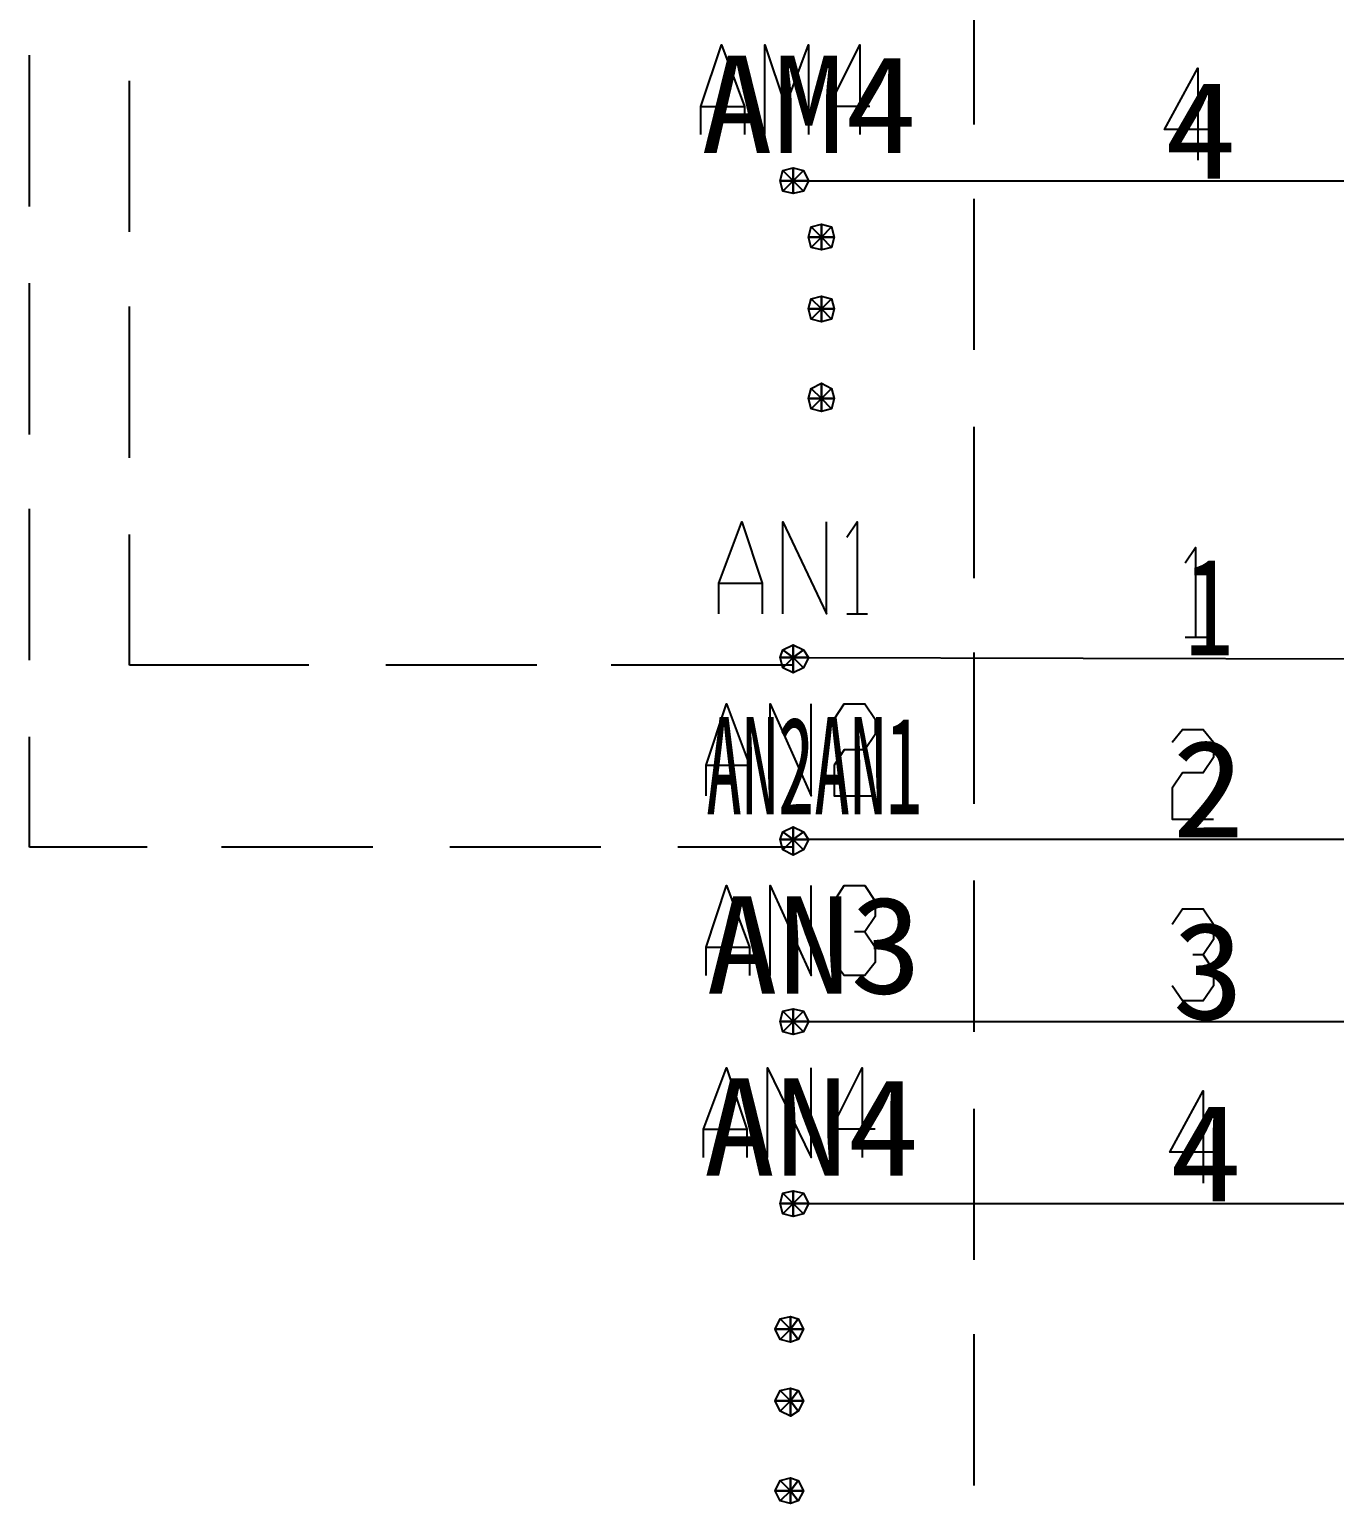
# Model space of a CAD drawing. Header units: metres. Extents: x 17 to 1757, y 17 to 1207.
# Drawn here: x 1092.8 to 1166.2, y 562.8 to 645.6 of the extents above; entities that cross this region are included whole.
import ezdxf

# ---------------------------------------------------------------- set-up
doc = ezdxf.new("R2010")
doc.units = ezdxf.units.M
for name, color, linetype in [('LINES', 7, 'Continuous'), ('POLYLINES', 4, 'Continuous'), ('TEXTS', 3, 'Continuous')]:
    doc.layers.add(name, color=color, linetype=linetype)

msp = doc.modelspace()

# ---------------------------------------------------------------- linework, layer by layer
at = {"layer": 'LINES'}
for p, q in [((1145.9, 648.72), (1145.9, 640.22)), ((1092.84, 635.62), (1092.84, 644.11)), ((1098.46, 634.18), (1098.46, 642.67)), ((1130.57, 641.23), (1133.02, 641.23)), ((1135.75, 637.06), (1193.35, 637.06)), ((1145.9, 636.05), (1145.9, 627.55)), ((1092.84, 622.8), (1092.84, 631.3)), ((1098.46, 621.5), (1098.46, 630)), ((1145.9, 623.23), (1145.9, 614.74)), ((1092.84, 610.13), (1092.84, 618.62)), ((1098.46, 609.84), (1098.46, 617.18)), ((1131.58, 614.45), (1134.02, 614.45)), ((1138.78, 612.72), (1139.93, 612.72)), ((1157.78, 611.42), (1159.08, 611.42)), ((1145.9, 610.56), (1145.9, 602.06)), ((1108.54, 609.84), (1098.46, 609.84)), ((1121.35, 609.84), (1112.86, 609.84)), ((1135.75, 609.84), (1125.53, 609.84)), ((1136.04, 610.27), (1193.64, 610.13)), ((1092.84, 599.62), (1092.84, 605.81)), ((1130.86, 604.22), (1133.3, 604.22)), ((1099.46, 599.62), (1092.84, 599.62)), ((1112.14, 599.62), (1103.64, 599.62)), ((1124.95, 599.62), (1116.46, 599.62)), ((1135.75, 599.62), (1129.27, 599.62)), ((1193.64, 600.05), (1136.04, 600.05)), ((1145.9, 597.74), (1145.9, 589.25)), ((1130.86, 594), (1133.3, 594)), ((1136.04, 589.82), (1193.64, 589.82)), ((1145.9, 584.93), (1145.9, 576.43)), ((1130.71, 583.78), (1133.16, 583.78)), ((1136.04, 579.6), (1193.64, 579.6)), ((1145.9, 572.26), (1145.9, 563.76))]:
    msp.add_line(p, q, dxfattribs=at)
at = {"layer": 'POLYLINES'}
for points in [[(1130.57, 639.65), (1130.57, 641.23), (1131.72, 644.69), (1133.02, 641.23), (1133.02, 639.65)], [(1134.17, 639.65), (1134.17, 644.69), (1135.32, 641.23), (1136.62, 644.69), (1136.62, 639.65)], [(1140.07, 641.23), (1137.77, 641.23), (1139.5, 644.69), (1139.5, 639.65)], [(1159.08, 639.94), (1156.63, 639.94), (1158.5, 643.39), (1158.5, 638.21)], [(1135.75, 637.06), (1135.03, 637.06), (1135.18, 637.63), (1135.75, 637.06)], [(1135.75, 637.06), (1135.03, 637.06), (1135.18, 637.63), (1135.75, 637.06)], [(1135.75, 637.06), (1135.03, 637.06), (1135.18, 637.63), (1135.75, 637.06)], [(1135.75, 637.06), (1135.03, 637.06), (1135.18, 637.63), (1135.75, 637.06)], [(1135.75, 637.06), (1135.18, 637.63), (1135.75, 637.78), (1135.75, 637.06)], [(1135.75, 637.06), (1135.18, 637.63), (1135.75, 637.78), (1135.75, 637.06)], [(1135.75, 637.06), (1135.18, 637.63), (1135.75, 637.78), (1135.75, 637.06)], [(1135.75, 637.06), (1135.18, 637.63), (1135.75, 637.78), (1135.75, 637.06)], [(1135.75, 637.06), (1135.75, 637.78), (1136.33, 637.63), (1135.75, 637.06)], [(1135.75, 637.06), (1135.75, 637.78), (1136.33, 637.63), (1135.75, 637.06)], [(1135.75, 637.06), (1135.75, 637.78), (1136.33, 637.63), (1135.75, 637.06)], [(1135.75, 637.06), (1135.75, 637.78), (1136.33, 637.63), (1135.75, 637.06)], [(1135.75, 637.06), (1136.33, 637.63), (1136.62, 637.06), (1135.75, 637.06)], [(1135.75, 637.06), (1136.33, 637.63), (1136.62, 637.06), (1135.75, 637.06)], [(1135.75, 637.06), (1136.33, 637.63), (1136.62, 637.06), (1135.75, 637.06)], [(1135.75, 637.06), (1136.33, 637.63), (1136.62, 637.06), (1135.75, 637.06)], [(1135.75, 637.06), (1135.18, 636.48), (1135.03, 637.06), (1135.75, 637.06)], [(1135.75, 637.06), (1135.18, 636.48), (1135.03, 637.06), (1135.75, 637.06)], [(1135.75, 637.06), (1135.18, 636.48), (1135.03, 637.06), (1135.75, 637.06)], [(1135.75, 637.06), (1135.18, 636.48), (1135.03, 637.06), (1135.75, 637.06)], [(1135.75, 637.06), (1135.75, 636.34), (1135.18, 636.48), (1135.75, 637.06)], [(1135.75, 637.06), (1135.75, 636.34), (1135.18, 636.48), (1135.75, 637.06)], [(1135.75, 637.06), (1135.75, 636.34), (1135.18, 636.48), (1135.75, 637.06)], [(1135.75, 637.06), (1135.75, 636.34), (1135.18, 636.48), (1135.75, 637.06)], [(1135.75, 637.06), (1136.33, 636.48), (1135.75, 636.34), (1135.75, 637.06)], [(1135.75, 637.06), (1136.33, 636.48), (1135.75, 636.34), (1135.75, 637.06)], [(1135.75, 637.06), (1136.62, 637.06), (1136.33, 636.48), (1135.75, 637.06)], [(1135.75, 637.06), (1136.62, 637.06), (1136.33, 636.48), (1135.75, 637.06)], [(1135.75, 637.06), (1136.33, 636.48), (1135.75, 636.34), (1135.75, 637.06)], [(1135.75, 637.06), (1136.33, 636.48), (1135.75, 636.34), (1135.75, 637.06)], [(1135.75, 637.06), (1136.62, 637.06), (1136.33, 636.48), (1135.75, 637.06)], [(1135.75, 637.06), (1136.62, 637.06), (1136.33, 636.48), (1135.75, 637.06)], [(1137.34, 633.89), (1136.62, 633.89), (1136.76, 634.46), (1137.34, 633.89)], [(1137.34, 633.89), (1136.62, 633.89), (1136.76, 634.46), (1137.34, 633.89)], [(1137.34, 633.89), (1136.62, 633.89), (1136.76, 634.46), (1137.34, 633.89)], [(1137.34, 633.89), (1136.62, 633.89), (1136.76, 634.46), (1137.34, 633.89)], [(1137.34, 633.89), (1136.76, 634.46), (1137.34, 634.61), (1137.34, 633.89)], [(1137.34, 633.89), (1136.76, 634.46), (1137.34, 634.61), (1137.34, 633.89)], [(1137.34, 633.89), (1136.76, 634.46), (1137.34, 634.61), (1137.34, 633.89)], [(1137.34, 633.89), (1136.76, 634.46), (1137.34, 634.61), (1137.34, 633.89)], [(1137.34, 633.89), (1137.34, 634.61), (1137.91, 634.46), (1137.34, 633.89)], [(1137.34, 633.89), (1137.34, 634.61), (1137.91, 634.46), (1137.34, 633.89)], [(1137.34, 633.89), (1137.34, 634.61), (1137.91, 634.46), (1137.34, 633.89)], [(1137.34, 633.89), (1137.34, 634.61), (1137.91, 634.46), (1137.34, 633.89)], [(1137.34, 633.89), (1137.91, 634.46), (1138.06, 633.89), (1137.34, 633.89)], [(1137.34, 633.89), (1137.91, 634.46), (1138.06, 633.89), (1137.34, 633.89)], [(1137.34, 633.89), (1137.91, 634.46), (1138.06, 633.89), (1137.34, 633.89)], [(1137.34, 633.89), (1137.91, 634.46), (1138.06, 633.89), (1137.34, 633.89)], [(1137.34, 633.89), (1136.76, 633.31), (1136.62, 633.89), (1137.34, 633.89)], [(1137.34, 633.89), (1136.76, 633.31), (1136.62, 633.89), (1137.34, 633.89)], [(1137.34, 633.89), (1136.76, 633.31), (1136.62, 633.89), (1137.34, 633.89)], [(1137.34, 633.89), (1136.76, 633.31), (1136.62, 633.89), (1137.34, 633.89)], [(1137.34, 633.89), (1137.34, 633.17), (1136.76, 633.31), (1137.34, 633.89)], [(1137.34, 633.89), (1137.34, 633.17), (1136.76, 633.31), (1137.34, 633.89)], [(1137.34, 633.89), (1137.34, 633.17), (1136.76, 633.31), (1137.34, 633.89)], [(1137.34, 633.89), (1137.34, 633.17), (1136.76, 633.31), (1137.34, 633.89)], [(1137.34, 633.89), (1137.91, 633.31), (1137.34, 633.17), (1137.34, 633.89)], [(1137.34, 633.89), (1137.91, 633.31), (1137.34, 633.17), (1137.34, 633.89)], [(1137.34, 633.89), (1138.06, 633.89), (1137.91, 633.31), (1137.34, 633.89)], [(1137.34, 633.89), (1138.06, 633.89), (1137.91, 633.31), (1137.34, 633.89)], [(1137.34, 633.89), (1137.91, 633.31), (1137.34, 633.17), (1137.34, 633.89)], [(1137.34, 633.89), (1137.91, 633.31), (1137.34, 633.17), (1137.34, 633.89)], [(1137.34, 633.89), (1138.06, 633.89), (1137.91, 633.31), (1137.34, 633.89)], [(1137.34, 633.89), (1138.06, 633.89), (1137.91, 633.31), (1137.34, 633.89)], [(1137.34, 629.86), (1136.62, 629.86), (1136.76, 630.43), (1137.34, 629.86)], [(1137.34, 629.86), (1136.62, 629.86), (1136.76, 630.43), (1137.34, 629.86)], [(1137.34, 629.86), (1136.62, 629.86), (1136.76, 630.43), (1137.34, 629.86)], [(1137.34, 629.86), (1136.62, 629.86), (1136.76, 630.43), (1137.34, 629.86)], [(1137.34, 629.86), (1136.76, 630.43), (1137.34, 630.58), (1137.34, 629.86)], [(1137.34, 629.86), (1136.76, 630.43), (1137.34, 630.58), (1137.34, 629.86)], [(1137.34, 629.86), (1136.76, 630.43), (1137.34, 630.58), (1137.34, 629.86)], [(1137.34, 629.86), (1136.76, 630.43), (1137.34, 630.58), (1137.34, 629.86)], [(1137.34, 629.86), (1137.34, 630.58), (1137.91, 630.43), (1137.34, 629.86)], [(1137.34, 629.86), (1137.34, 630.58), (1137.91, 630.43), (1137.34, 629.86)], [(1137.34, 629.86), (1137.34, 630.58), (1137.91, 630.43), (1137.34, 629.86)], [(1137.34, 629.86), (1137.34, 630.58), (1137.91, 630.43), (1137.34, 629.86)], [(1137.34, 629.86), (1137.91, 630.43), (1138.06, 629.86), (1137.34, 629.86)], [(1137.34, 629.86), (1137.91, 630.43), (1138.06, 629.86), (1137.34, 629.86)], [(1137.34, 629.86), (1137.91, 630.43), (1138.06, 629.86), (1137.34, 629.86)], [(1137.34, 629.86), (1137.91, 630.43), (1138.06, 629.86), (1137.34, 629.86)], [(1137.34, 629.86), (1136.76, 629.28), (1136.62, 629.86), (1137.34, 629.86)], [(1137.34, 629.86), (1136.76, 629.28), (1136.62, 629.86), (1137.34, 629.86)], [(1137.34, 629.86), (1136.76, 629.28), (1136.62, 629.86), (1137.34, 629.86)], [(1137.34, 629.86), (1136.76, 629.28), (1136.62, 629.86), (1137.34, 629.86)], [(1137.34, 629.86), (1137.34, 629.14), (1136.76, 629.28), (1137.34, 629.86)], [(1137.34, 629.86), (1137.34, 629.14), (1136.76, 629.28), (1137.34, 629.86)], [(1137.34, 629.86), (1137.34, 629.14), (1136.76, 629.28), (1137.34, 629.86)], [(1137.34, 629.86), (1137.34, 629.14), (1136.76, 629.28), (1137.34, 629.86)], [(1137.34, 629.86), (1137.91, 629.28), (1137.34, 629.14), (1137.34, 629.86)], [(1137.34, 629.86), (1137.91, 629.28), (1137.34, 629.14), (1137.34, 629.86)], [(1137.34, 629.86), (1138.06, 629.86), (1137.91, 629.28), (1137.34, 629.86)], [(1137.34, 629.86), (1138.06, 629.86), (1137.91, 629.28), (1137.34, 629.86)], [(1137.34, 629.86), (1137.91, 629.28), (1137.34, 629.14), (1137.34, 629.86)], [(1137.34, 629.86), (1137.91, 629.28), (1137.34, 629.14), (1137.34, 629.86)], [(1137.34, 629.86), (1138.06, 629.86), (1137.91, 629.28), (1137.34, 629.86)], [(1137.34, 629.86), (1138.06, 629.86), (1137.91, 629.28), (1137.34, 629.86)], [(1137.34, 624.82), (1136.62, 624.82), (1136.76, 625.39), (1137.34, 624.82)], [(1137.34, 624.82), (1136.62, 624.82), (1136.76, 625.39), (1137.34, 624.82)], [(1137.34, 624.82), (1136.62, 624.82), (1136.76, 625.39), (1137.34, 624.82)], [(1137.34, 624.82), (1136.62, 624.82), (1136.76, 625.39), (1137.34, 624.82)], [(1137.34, 624.82), (1136.76, 625.39), (1137.34, 625.68), (1137.34, 624.82)], [(1137.34, 624.82), (1136.76, 625.39), (1137.34, 625.68), (1137.34, 624.82)], [(1137.34, 624.82), (1136.76, 625.39), (1137.34, 625.68), (1137.34, 624.82)], [(1137.34, 624.82), (1136.76, 625.39), (1137.34, 625.68), (1137.34, 624.82)], [(1137.34, 624.82), (1137.34, 625.68), (1137.91, 625.39), (1137.34, 624.82)], [(1137.34, 624.82), (1137.34, 625.68), (1137.91, 625.39), (1137.34, 624.82)], [(1137.34, 624.82), (1137.34, 625.68), (1137.91, 625.39), (1137.34, 624.82)], [(1137.34, 624.82), (1137.34, 625.68), (1137.91, 625.39), (1137.34, 624.82)], [(1137.34, 624.82), (1137.91, 625.39), (1138.06, 624.82), (1137.34, 624.82)], [(1137.34, 624.82), (1137.91, 625.39), (1138.06, 624.82), (1137.34, 624.82)], [(1137.34, 624.82), (1137.91, 625.39), (1138.06, 624.82), (1137.34, 624.82)], [(1137.34, 624.82), (1137.91, 625.39), (1138.06, 624.82), (1137.34, 624.82)], [(1137.34, 624.82), (1136.76, 624.24), (1136.62, 624.82), (1137.34, 624.82)], [(1137.34, 624.82), (1136.76, 624.24), (1136.62, 624.82), (1137.34, 624.82)], [(1137.34, 624.82), (1136.76, 624.24), (1136.62, 624.82), (1137.34, 624.82)], [(1137.34, 624.82), (1136.76, 624.24), (1136.62, 624.82), (1137.34, 624.82)], [(1137.34, 624.82), (1137.34, 624.1), (1136.76, 624.24), (1137.34, 624.82)], [(1137.34, 624.82), (1137.34, 624.1), (1136.76, 624.24), (1137.34, 624.82)], [(1137.34, 624.82), (1137.34, 624.1), (1136.76, 624.24), (1137.34, 624.82)], [(1137.34, 624.82), (1137.34, 624.1), (1136.76, 624.24), (1137.34, 624.82)], [(1137.34, 624.82), (1137.91, 624.24), (1137.34, 624.1), (1137.34, 624.82)], [(1137.34, 624.82), (1137.91, 624.24), (1137.34, 624.1), (1137.34, 624.82)], [(1137.34, 624.82), (1138.06, 624.82), (1137.91, 624.24), (1137.34, 624.82)], [(1137.34, 624.82), (1138.06, 624.82), (1137.91, 624.24), (1137.34, 624.82)], [(1137.34, 624.82), (1137.91, 624.24), (1137.34, 624.1), (1137.34, 624.82)], [(1137.34, 624.82), (1137.91, 624.24), (1137.34, 624.1), (1137.34, 624.82)], [(1137.34, 624.82), (1138.06, 624.82), (1137.91, 624.24), (1137.34, 624.82)], [(1137.34, 624.82), (1138.06, 624.82), (1137.91, 624.24), (1137.34, 624.82)], [(1131.58, 612.72), (1131.58, 614.45), (1132.87, 617.9), (1134.02, 614.45), (1134.02, 612.72)], [(1135.18, 612.72), (1135.18, 617.9), (1137.62, 612.72), (1137.62, 617.9)], [(1138.78, 617.04), (1139.35, 617.9), (1139.35, 612.72)], [(1157.78, 615.6), (1158.36, 616.46), (1158.36, 611.42)], [(1135.75, 610.27), (1135.03, 610.27), (1135.18, 610.7), (1135.75, 610.27)], [(1135.75, 610.27), (1135.03, 610.27), (1135.18, 610.7), (1135.75, 610.27)], [(1135.75, 610.27), (1135.03, 610.27), (1135.18, 610.7), (1135.75, 610.27)], [(1135.75, 610.27), (1135.03, 610.27), (1135.18, 610.7), (1135.75, 610.27)], [(1135.75, 610.27), (1135.18, 610.7), (1135.75, 610.99), (1135.75, 610.27)], [(1135.75, 610.27), (1135.18, 610.7), (1135.75, 610.99), (1135.75, 610.27)], [(1135.75, 610.27), (1135.18, 610.7), (1135.75, 610.99), (1135.75, 610.27)], [(1135.75, 610.27), (1135.18, 610.7), (1135.75, 610.99), (1135.75, 610.27)], [(1135.75, 610.27), (1135.75, 610.99), (1136.33, 610.7), (1135.75, 610.27)], [(1135.75, 610.27), (1135.75, 610.99), (1136.33, 610.7), (1135.75, 610.27)], [(1135.75, 610.27), (1135.75, 610.99), (1136.33, 610.7), (1135.75, 610.27)], [(1135.75, 610.27), (1135.75, 610.99), (1136.33, 610.7), (1135.75, 610.27)], [(1135.75, 610.27), (1136.33, 610.7), (1136.62, 610.27), (1135.75, 610.27)], [(1135.75, 610.27), (1136.33, 610.7), (1136.62, 610.27), (1135.75, 610.27)], [(1135.75, 610.27), (1136.33, 610.7), (1136.62, 610.27), (1135.75, 610.27)], [(1135.75, 610.27), (1136.33, 610.7), (1136.62, 610.27), (1135.75, 610.27)], [(1135.75, 610.27), (1135.18, 609.7), (1135.03, 610.27), (1135.75, 610.27)], [(1135.75, 610.27), (1135.18, 609.7), (1135.03, 610.27), (1135.75, 610.27)], [(1135.75, 610.27), (1135.18, 609.7), (1135.03, 610.27), (1135.75, 610.27)], [(1135.75, 610.27), (1135.18, 609.7), (1135.03, 610.27), (1135.75, 610.27)], [(1135.75, 610.27), (1135.75, 609.41), (1135.18, 609.7), (1135.75, 610.27)], [(1135.75, 610.27), (1135.75, 609.41), (1135.18, 609.7), (1135.75, 610.27)], [(1135.75, 610.27), (1135.75, 609.41), (1135.18, 609.7), (1135.75, 610.27)], [(1135.75, 610.27), (1135.75, 609.41), (1135.18, 609.7), (1135.75, 610.27)], [(1135.75, 610.27), (1136.33, 609.7), (1135.75, 609.41), (1135.75, 610.27)], [(1135.75, 610.27), (1136.33, 609.7), (1135.75, 609.41), (1135.75, 610.27)], [(1135.75, 610.27), (1136.62, 610.27), (1136.33, 609.7), (1135.75, 610.27)], [(1135.75, 610.27), (1136.62, 610.27), (1136.33, 609.7), (1135.75, 610.27)], [(1135.75, 610.27), (1136.33, 609.7), (1135.75, 609.41), (1135.75, 610.27)], [(1135.75, 610.27), (1136.33, 609.7), (1135.75, 609.41), (1135.75, 610.27)], [(1135.75, 610.27), (1136.62, 610.27), (1136.33, 609.7), (1135.75, 610.27)], [(1135.75, 610.27), (1136.62, 610.27), (1136.33, 609.7), (1135.75, 610.27)], [(1130.86, 602.5), (1130.86, 604.22), (1132.01, 607.68), (1133.3, 604.22), (1133.3, 602.5)], [(1134.46, 602.5), (1134.46, 607.68), (1136.76, 602.5), (1136.76, 607.68)], [(1138.06, 606.82), (1138.63, 607.68), (1139.78, 607.68), (1140.36, 606.82), (1140.36, 605.95), (1139.78, 605.09), (1138.63, 605.09), (1138.06, 604.22), (1138.06, 602.5), (1140.36, 602.5)], [(1157.06, 605.52), (1157.64, 606.24), (1158.79, 606.24), (1159.37, 605.52), (1159.37, 604.66), (1158.79, 603.79), (1157.64, 603.79), (1157.06, 602.93), (1157.06, 601.2), (1159.37, 601.2)], [(1135.75, 600.05), (1135.03, 600.05), (1135.18, 600.48), (1135.75, 600.05)], [(1135.75, 600.05), (1135.03, 600.05), (1135.18, 600.48), (1135.75, 600.05)], [(1135.75, 600.05), (1135.03, 600.05), (1135.18, 600.48), (1135.75, 600.05)], [(1135.75, 600.05), (1135.03, 600.05), (1135.18, 600.48), (1135.75, 600.05)], [(1135.75, 600.05), (1135.18, 600.48), (1135.75, 600.77), (1135.75, 600.05)], [(1135.75, 600.05), (1135.18, 600.48), (1135.75, 600.77), (1135.75, 600.05)], [(1135.75, 600.05), (1135.18, 600.48), (1135.75, 600.77), (1135.75, 600.05)], [(1135.75, 600.05), (1135.18, 600.48), (1135.75, 600.77), (1135.75, 600.05)], [(1135.75, 600.05), (1135.75, 600.77), (1136.33, 600.48), (1135.75, 600.05)], [(1135.75, 600.05), (1135.75, 600.77), (1136.33, 600.48), (1135.75, 600.05)], [(1135.75, 600.05), (1135.75, 600.77), (1136.33, 600.48), (1135.75, 600.05)], [(1135.75, 600.05), (1135.75, 600.77), (1136.33, 600.48), (1135.75, 600.05)], [(1135.75, 600.05), (1136.33, 600.48), (1136.62, 600.05), (1135.75, 600.05)], [(1135.75, 600.05), (1136.33, 600.48), (1136.62, 600.05), (1135.75, 600.05)], [(1135.75, 600.05), (1136.33, 600.48), (1136.62, 600.05), (1135.75, 600.05)], [(1135.75, 600.05), (1136.33, 600.48), (1136.62, 600.05), (1135.75, 600.05)], [(1135.75, 600.05), (1135.18, 599.47), (1135.03, 600.05), (1135.75, 600.05)], [(1135.75, 600.05), (1135.18, 599.47), (1135.03, 600.05), (1135.75, 600.05)], [(1135.75, 600.05), (1135.18, 599.47), (1135.03, 600.05), (1135.75, 600.05)], [(1135.75, 600.05), (1135.18, 599.47), (1135.03, 600.05), (1135.75, 600.05)], [(1135.75, 600.05), (1135.75, 599.18), (1135.18, 599.47), (1135.75, 600.05)], [(1135.75, 600.05), (1135.75, 599.18), (1135.18, 599.47), (1135.75, 600.05)], [(1135.75, 600.05), (1135.75, 599.18), (1135.18, 599.47), (1135.75, 600.05)], [(1135.75, 600.05), (1135.75, 599.18), (1135.18, 599.47), (1135.75, 600.05)], [(1135.75, 600.05), (1136.33, 599.47), (1135.75, 599.18), (1135.75, 600.05)], [(1135.75, 600.05), (1136.33, 599.47), (1135.75, 599.18), (1135.75, 600.05)], [(1135.75, 600.05), (1136.62, 600.05), (1136.33, 599.47), (1135.75, 600.05)], [(1135.75, 600.05), (1136.62, 600.05), (1136.33, 599.47), (1135.75, 600.05)], [(1135.75, 600.05), (1136.33, 599.47), (1135.75, 599.18), (1135.75, 600.05)], [(1135.75, 600.05), (1136.33, 599.47), (1135.75, 599.18), (1135.75, 600.05)], [(1135.75, 600.05), (1136.62, 600.05), (1136.33, 599.47), (1135.75, 600.05)], [(1135.75, 600.05), (1136.62, 600.05), (1136.33, 599.47), (1135.75, 600.05)], [(1130.86, 592.42), (1130.86, 594), (1132.01, 597.46), (1133.3, 594), (1133.3, 592.42)], [(1134.46, 592.42), (1134.46, 597.46), (1136.76, 592.42), (1136.76, 597.46)], [(1138.06, 596.59), (1138.63, 597.46), (1139.78, 597.46), (1140.36, 596.59), (1140.36, 595.73), (1139.78, 594.86), (1139.21, 594.86)], [(1157.06, 595.3), (1157.64, 596.16), (1158.79, 596.16), (1159.37, 595.3), (1159.37, 594.43), (1158.79, 593.57), (1158.22, 593.57)], [(1139.78, 594.86), (1140.36, 594), (1140.36, 593.14), (1139.78, 592.42), (1138.63, 592.42), (1138.06, 593.14)], [(1158.79, 593.57), (1159.37, 592.7), (1159.37, 591.84), (1158.79, 590.98), (1157.64, 590.98), (1157.06, 591.84)], [(1135.75, 589.82), (1135.03, 589.82), (1135.18, 590.4), (1135.75, 589.82)], [(1135.75, 589.82), (1135.03, 589.82), (1135.18, 590.4), (1135.75, 589.82)], [(1135.75, 589.82), (1135.03, 589.82), (1135.18, 590.4), (1135.75, 589.82)], [(1135.75, 589.82), (1135.03, 589.82), (1135.18, 590.4), (1135.75, 589.82)], [(1135.75, 589.82), (1135.18, 590.4), (1135.75, 590.54), (1135.75, 589.82)], [(1135.75, 589.82), (1135.18, 590.4), (1135.75, 590.54), (1135.75, 589.82)], [(1135.75, 589.82), (1135.18, 590.4), (1135.75, 590.54), (1135.75, 589.82)], [(1135.75, 589.82), (1135.18, 590.4), (1135.75, 590.54), (1135.75, 589.82)], [(1135.75, 589.82), (1135.75, 590.54), (1136.33, 590.4), (1135.75, 589.82)], [(1135.75, 589.82), (1135.75, 590.54), (1136.33, 590.4), (1135.75, 589.82)], [(1135.75, 589.82), (1135.75, 590.54), (1136.33, 590.4), (1135.75, 589.82)], [(1135.75, 589.82), (1135.75, 590.54), (1136.33, 590.4), (1135.75, 589.82)], [(1135.75, 589.82), (1136.33, 590.4), (1136.62, 589.82), (1135.75, 589.82)], [(1135.75, 589.82), (1136.33, 590.4), (1136.62, 589.82), (1135.75, 589.82)], [(1135.75, 589.82), (1136.33, 590.4), (1136.62, 589.82), (1135.75, 589.82)], [(1135.75, 589.82), (1136.33, 590.4), (1136.62, 589.82), (1135.75, 589.82)], [(1135.75, 589.82), (1135.18, 589.25), (1135.03, 589.82), (1135.75, 589.82)], [(1135.75, 589.82), (1135.18, 589.25), (1135.03, 589.82), (1135.75, 589.82)], [(1135.75, 589.82), (1135.18, 589.25), (1135.03, 589.82), (1135.75, 589.82)], [(1135.75, 589.82), (1135.18, 589.25), (1135.03, 589.82), (1135.75, 589.82)], [(1135.75, 589.82), (1135.75, 589.1), (1135.18, 589.25), (1135.75, 589.82)], [(1135.75, 589.82), (1135.75, 589.1), (1135.18, 589.25), (1135.75, 589.82)], [(1135.75, 589.82), (1135.75, 589.1), (1135.18, 589.25), (1135.75, 589.82)], [(1135.75, 589.82), (1135.75, 589.1), (1135.18, 589.25), (1135.75, 589.82)], [(1135.75, 589.82), (1136.33, 589.25), (1135.75, 589.1), (1135.75, 589.82)], [(1135.75, 589.82), (1136.33, 589.25), (1135.75, 589.1), (1135.75, 589.82)], [(1135.75, 589.82), (1136.62, 589.82), (1136.33, 589.25), (1135.75, 589.82)], [(1135.75, 589.82), (1136.62, 589.82), (1136.33, 589.25), (1135.75, 589.82)], [(1135.75, 589.82), (1136.33, 589.25), (1135.75, 589.1), (1135.75, 589.82)], [(1135.75, 589.82), (1136.33, 589.25), (1135.75, 589.1), (1135.75, 589.82)], [(1135.75, 589.82), (1136.62, 589.82), (1136.33, 589.25), (1135.75, 589.82)], [(1135.75, 589.82), (1136.62, 589.82), (1136.33, 589.25), (1135.75, 589.82)], [(1130.71, 582.19), (1130.71, 583.78), (1132.01, 587.23), (1133.16, 583.78), (1133.16, 582.19)], [(1134.31, 582.19), (1134.31, 587.23), (1136.76, 582.19), (1136.76, 587.23)], [(1140.36, 583.78), (1137.91, 583.78), (1139.64, 587.23), (1139.64, 582.19)], [(1159.37, 582.48), (1156.92, 582.48), (1158.79, 585.94), (1158.79, 580.75)], [(1135.75, 579.6), (1135.03, 579.6), (1135.18, 580.18), (1135.75, 579.6)], [(1135.75, 579.6), (1135.03, 579.6), (1135.18, 580.18), (1135.75, 579.6)], [(1135.75, 579.6), (1135.03, 579.6), (1135.18, 580.18), (1135.75, 579.6)], [(1135.75, 579.6), (1135.03, 579.6), (1135.18, 580.18), (1135.75, 579.6)], [(1135.75, 579.6), (1135.18, 580.18), (1135.75, 580.32), (1135.75, 579.6)], [(1135.75, 579.6), (1135.18, 580.18), (1135.75, 580.32), (1135.75, 579.6)], [(1135.75, 579.6), (1135.18, 580.18), (1135.75, 580.32), (1135.75, 579.6)], [(1135.75, 579.6), (1135.18, 580.18), (1135.75, 580.32), (1135.75, 579.6)], [(1135.75, 579.6), (1135.75, 580.32), (1136.33, 580.18), (1135.75, 579.6)], [(1135.75, 579.6), (1135.75, 580.32), (1136.33, 580.18), (1135.75, 579.6)], [(1135.75, 579.6), (1135.75, 580.32), (1136.33, 580.18), (1135.75, 579.6)], [(1135.75, 579.6), (1135.75, 580.32), (1136.33, 580.18), (1135.75, 579.6)], [(1135.75, 579.6), (1136.33, 580.18), (1136.62, 579.6), (1135.75, 579.6)], [(1135.75, 579.6), (1136.33, 580.18), (1136.62, 579.6), (1135.75, 579.6)], [(1135.75, 579.6), (1136.33, 580.18), (1136.62, 579.6), (1135.75, 579.6)], [(1135.75, 579.6), (1136.33, 580.18), (1136.62, 579.6), (1135.75, 579.6)], [(1135.75, 579.6), (1135.18, 579.02), (1135.03, 579.6), (1135.75, 579.6)], [(1135.75, 579.6), (1135.18, 579.02), (1135.03, 579.6), (1135.75, 579.6)], [(1135.75, 579.6), (1135.18, 579.02), (1135.03, 579.6), (1135.75, 579.6)], [(1135.75, 579.6), (1135.18, 579.02), (1135.03, 579.6), (1135.75, 579.6)], [(1135.75, 579.6), (1135.75, 578.88), (1135.18, 579.02), (1135.75, 579.6)], [(1135.75, 579.6), (1135.75, 578.88), (1135.18, 579.02), (1135.75, 579.6)], [(1135.75, 579.6), (1135.75, 578.88), (1135.18, 579.02), (1135.75, 579.6)], [(1135.75, 579.6), (1135.75, 578.88), (1135.18, 579.02), (1135.75, 579.6)], [(1135.75, 579.6), (1136.33, 579.02), (1135.75, 578.88), (1135.75, 579.6)], [(1135.75, 579.6), (1136.33, 579.02), (1135.75, 578.88), (1135.75, 579.6)], [(1135.75, 579.6), (1136.62, 579.6), (1136.33, 579.02), (1135.75, 579.6)], [(1135.75, 579.6), (1136.62, 579.6), (1136.33, 579.02), (1135.75, 579.6)], [(1135.75, 579.6), (1136.33, 579.02), (1135.75, 578.88), (1135.75, 579.6)], [(1135.75, 579.6), (1136.33, 579.02), (1135.75, 578.88), (1135.75, 579.6)], [(1135.75, 579.6), (1136.62, 579.6), (1136.33, 579.02), (1135.75, 579.6)], [(1135.75, 579.6), (1136.62, 579.6), (1136.33, 579.02), (1135.75, 579.6)], [(1135.61, 572.54), (1134.74, 572.54), (1135.03, 573.12), (1135.61, 572.54)], [(1135.61, 572.54), (1134.74, 572.54), (1135.03, 573.12), (1135.61, 572.54)], [(1135.61, 572.54), (1134.74, 572.54), (1135.03, 573.12), (1135.61, 572.54)], [(1135.61, 572.54), (1134.74, 572.54), (1135.03, 573.12), (1135.61, 572.54)], [(1135.61, 572.54), (1135.03, 573.12), (1135.61, 573.26), (1135.61, 572.54)], [(1135.61, 572.54), (1135.03, 573.12), (1135.61, 573.26), (1135.61, 572.54)], [(1135.61, 572.54), (1135.03, 573.12), (1135.61, 573.26), (1135.61, 572.54)], [(1135.61, 572.54), (1135.03, 573.12), (1135.61, 573.26), (1135.61, 572.54)], [(1135.61, 572.54), (1135.61, 573.26), (1136.04, 573.12), (1135.61, 572.54)], [(1135.61, 572.54), (1135.61, 573.26), (1136.04, 573.12), (1135.61, 572.54)], [(1135.61, 572.54), (1135.61, 573.26), (1136.04, 573.12), (1135.61, 572.54)], [(1135.61, 572.54), (1135.61, 573.26), (1136.04, 573.12), (1135.61, 572.54)], [(1135.61, 572.54), (1136.04, 573.12), (1136.33, 572.54), (1135.61, 572.54)], [(1135.61, 572.54), (1136.04, 573.12), (1136.33, 572.54), (1135.61, 572.54)], [(1135.61, 572.54), (1136.04, 573.12), (1136.33, 572.54), (1135.61, 572.54)], [(1135.61, 572.54), (1136.04, 573.12), (1136.33, 572.54), (1135.61, 572.54)], [(1135.61, 572.54), (1135.03, 571.97), (1134.74, 572.54), (1135.61, 572.54)], [(1135.61, 572.54), (1135.03, 571.97), (1134.74, 572.54), (1135.61, 572.54)], [(1135.61, 572.54), (1135.03, 571.97), (1134.74, 572.54), (1135.61, 572.54)], [(1135.61, 572.54), (1135.03, 571.97), (1134.74, 572.54), (1135.61, 572.54)], [(1135.61, 572.54), (1135.61, 571.82), (1135.03, 571.97), (1135.61, 572.54)], [(1135.61, 572.54), (1135.61, 571.82), (1135.03, 571.97), (1135.61, 572.54)], [(1135.61, 572.54), (1135.61, 571.82), (1135.03, 571.97), (1135.61, 572.54)], [(1135.61, 572.54), (1135.61, 571.82), (1135.03, 571.97), (1135.61, 572.54)], [(1135.61, 572.54), (1136.04, 571.97), (1135.61, 571.82), (1135.61, 572.54)], [(1135.61, 572.54), (1136.04, 571.97), (1135.61, 571.82), (1135.61, 572.54)], [(1135.61, 572.54), (1136.33, 572.54), (1136.04, 571.97), (1135.61, 572.54)], [(1135.61, 572.54), (1136.33, 572.54), (1136.04, 571.97), (1135.61, 572.54)], [(1135.61, 572.54), (1136.04, 571.97), (1135.61, 571.82), (1135.61, 572.54)], [(1135.61, 572.54), (1136.04, 571.97), (1135.61, 571.82), (1135.61, 572.54)], [(1135.61, 572.54), (1136.33, 572.54), (1136.04, 571.97), (1135.61, 572.54)], [(1135.61, 572.54), (1136.33, 572.54), (1136.04, 571.97), (1135.61, 572.54)], [(1135.61, 568.51), (1134.74, 568.51), (1135.03, 569.09), (1135.61, 568.51)], [(1135.61, 568.51), (1134.74, 568.51), (1135.03, 569.09), (1135.61, 568.51)], [(1135.61, 568.51), (1134.74, 568.51), (1135.03, 569.09), (1135.61, 568.51)], [(1135.61, 568.51), (1134.74, 568.51), (1135.03, 569.09), (1135.61, 568.51)], [(1135.61, 568.51), (1135.03, 569.09), (1135.61, 569.23), (1135.61, 568.51)], [(1135.61, 568.51), (1135.03, 569.09), (1135.61, 569.23), (1135.61, 568.51)], [(1135.61, 568.51), (1135.03, 569.09), (1135.61, 569.23), (1135.61, 568.51)], [(1135.61, 568.51), (1135.03, 569.09), (1135.61, 569.23), (1135.61, 568.51)], [(1135.61, 568.51), (1135.61, 569.23), (1136.04, 569.09), (1135.61, 568.51)], [(1135.61, 568.51), (1135.61, 569.23), (1136.04, 569.09), (1135.61, 568.51)], [(1135.61, 568.51), (1135.61, 569.23), (1136.04, 569.09), (1135.61, 568.51)], [(1135.61, 568.51), (1135.61, 569.23), (1136.04, 569.09), (1135.61, 568.51)], [(1135.61, 568.51), (1136.04, 569.09), (1136.33, 568.51), (1135.61, 568.51)], [(1135.61, 568.51), (1136.04, 569.09), (1136.33, 568.51), (1135.61, 568.51)], [(1135.61, 568.51), (1136.04, 569.09), (1136.33, 568.51), (1135.61, 568.51)], [(1135.61, 568.51), (1136.04, 569.09), (1136.33, 568.51), (1135.61, 568.51)], [(1135.61, 568.51), (1135.03, 567.94), (1134.74, 568.51), (1135.61, 568.51)], [(1135.61, 568.51), (1135.03, 567.94), (1134.74, 568.51), (1135.61, 568.51)], [(1135.61, 568.51), (1135.03, 567.94), (1134.74, 568.51), (1135.61, 568.51)], [(1135.61, 568.51), (1135.03, 567.94), (1134.74, 568.51), (1135.61, 568.51)], [(1135.61, 568.51), (1135.61, 567.65), (1135.03, 567.94), (1135.61, 568.51)], [(1135.61, 568.51), (1135.61, 567.65), (1135.03, 567.94), (1135.61, 568.51)], [(1135.61, 568.51), (1135.61, 567.65), (1135.03, 567.94), (1135.61, 568.51)], [(1135.61, 568.51), (1135.61, 567.65), (1135.03, 567.94), (1135.61, 568.51)], [(1135.61, 568.51), (1136.04, 567.94), (1135.61, 567.65), (1135.61, 568.51)], [(1135.61, 568.51), (1136.04, 567.94), (1135.61, 567.65), (1135.61, 568.51)], [(1135.61, 568.51), (1136.33, 568.51), (1136.04, 567.94), (1135.61, 568.51)], [(1135.61, 568.51), (1136.33, 568.51), (1136.04, 567.94), (1135.61, 568.51)], [(1135.61, 568.51), (1136.04, 567.94), (1135.61, 567.65), (1135.61, 568.51)], [(1135.61, 568.51), (1136.04, 567.94), (1135.61, 567.65), (1135.61, 568.51)], [(1135.61, 568.51), (1136.33, 568.51), (1136.04, 567.94), (1135.61, 568.51)], [(1135.61, 568.51), (1136.33, 568.51), (1136.04, 567.94), (1135.61, 568.51)], [(1135.61, 563.47), (1134.74, 563.47), (1135.03, 564.05), (1135.61, 563.47)], [(1135.61, 563.47), (1134.74, 563.47), (1135.03, 564.05), (1135.61, 563.47)], [(1135.61, 563.47), (1134.74, 563.47), (1135.03, 564.05), (1135.61, 563.47)], [(1135.61, 563.47), (1134.74, 563.47), (1135.03, 564.05), (1135.61, 563.47)], [(1135.61, 563.47), (1135.03, 564.05), (1135.61, 564.19), (1135.61, 563.47)], [(1135.61, 563.47), (1135.03, 564.05), (1135.61, 564.19), (1135.61, 563.47)], [(1135.61, 563.47), (1135.03, 564.05), (1135.61, 564.19), (1135.61, 563.47)], [(1135.61, 563.47), (1135.03, 564.05), (1135.61, 564.19), (1135.61, 563.47)], [(1135.61, 563.47), (1135.61, 564.19), (1136.04, 564.05), (1135.61, 563.47)], [(1135.61, 563.47), (1135.61, 564.19), (1136.04, 564.05), (1135.61, 563.47)], [(1135.61, 563.47), (1135.61, 564.19), (1136.04, 564.05), (1135.61, 563.47)], [(1135.61, 563.47), (1135.61, 564.19), (1136.04, 564.05), (1135.61, 563.47)], [(1135.61, 563.47), (1136.04, 564.05), (1136.33, 563.47), (1135.61, 563.47)], [(1135.61, 563.47), (1136.04, 564.05), (1136.33, 563.47), (1135.61, 563.47)], [(1135.61, 563.47), (1136.04, 564.05), (1136.33, 563.47), (1135.61, 563.47)], [(1135.61, 563.47), (1136.04, 564.05), (1136.33, 563.47), (1135.61, 563.47)], [(1135.61, 563.47), (1135.03, 562.9), (1134.74, 563.47), (1135.61, 563.47)], [(1135.61, 563.47), (1135.03, 562.9), (1134.74, 563.47), (1135.61, 563.47)], [(1135.61, 563.47), (1135.03, 562.9), (1134.74, 563.47), (1135.61, 563.47)], [(1135.61, 563.47), (1135.03, 562.9), (1134.74, 563.47), (1135.61, 563.47)], [(1135.61, 563.47), (1135.61, 562.75), (1135.03, 562.9), (1135.61, 563.47)], [(1135.61, 563.47), (1135.61, 562.75), (1135.03, 562.9), (1135.61, 563.47)], [(1135.61, 563.47), (1135.61, 562.75), (1135.03, 562.9), (1135.61, 563.47)], [(1135.61, 563.47), (1135.61, 562.75), (1135.03, 562.9), (1135.61, 563.47)], [(1135.61, 563.47), (1136.04, 562.9), (1135.61, 562.75), (1135.61, 563.47)], [(1135.61, 563.47), (1136.04, 562.9), (1135.61, 562.75), (1135.61, 563.47)], [(1135.61, 563.47), (1136.33, 563.47), (1136.04, 562.9), (1135.61, 563.47)], [(1135.61, 563.47), (1136.33, 563.47), (1136.04, 562.9), (1135.61, 563.47)], [(1135.61, 563.47), (1136.04, 562.9), (1135.61, 562.75), (1135.61, 563.47)], [(1135.61, 563.47), (1136.04, 562.9), (1135.61, 562.75), (1135.61, 563.47)], [(1135.61, 563.47), (1136.33, 563.47), (1136.04, 562.9), (1135.61, 563.47)], [(1135.61, 563.47), (1136.33, 563.47), (1136.04, 562.9), (1135.61, 563.47)]]:
    msp.add_lwpolyline(points, dxfattribs=at)

# ---------------------------------------------------------------- texts
at = {"layer": 'TEXTS'}
for s, width, p in [('AM4', 1.087673, (1130.57, 638.62)), ('4', 1.087673, (1156.63, 637.18)), ('1', 0.725116, (1157.78, 610.4)), ('AN2AN1', 0.543837, (1130.86, 601.47)), ('2', 1.087673, (1157.06, 600.17)), ('AN3', 1.087673, (1130.86, 591.39)), ('3', 1.087673, (1157.06, 589.95)), ('AN4', 1.087673, (1130.71, 581.16)), ('4', 1.087673, (1156.92, 579.72))]:
    msp.add_text(s, height=5.47, dxfattribs=dict(at, width=width)).set_placement(p)

doc.saveas('drawing.dxf')
